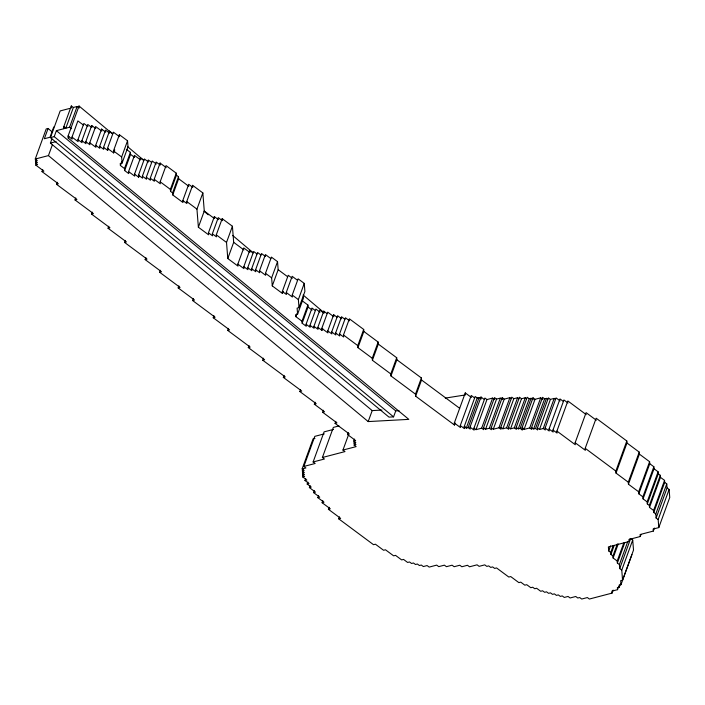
<?xml version="1.0" encoding="UTF-8"?>
<svg xmlns="http://www.w3.org/2000/svg" width="705" height="705" viewBox="0 0 705 705"><rect width="100%" height="100%" fill="white"/><g stroke="black" fill="none" stroke-linecap="round" stroke-linejoin="round"><path stroke-width="1.06" d="M36.14 159.039L35.409 161.048L37.294 160.555L35.25 159.039L46.204 128.944L48.09 128.451L52.285 132.02M36.457 163.066L35.726 165.067L37.612 164.573L35.567 163.058L36.299 161.057M48.09 128.451L44.344 138.735L50.002 137.255L53.739 126.971M399.039 410.715L395.743 410.9L393.566 416.867L388.993 417.113L50.452 137.625L60.172 110.932L69.592 108.464M381.969 410.063L372.196 410.601L50.399 143.089L51.879 139.026M50.452 137.625L54.223 136.638L56.391 130.663L63.935 128.698L64.648 126.724M57.211 182.269L56.479 184.269L58.365 183.776L42.018 171.632L42.749 169.632M35.25 159.039L48.442 155.594L52.443 144.604M63.935 128.698L63.776 126.688L71.32 105.961L73.364 107.477L77.127 106.49L78.493 107.504M63.776 126.688L65.821 128.204L73.364 107.477M65.821 128.204L69.583 127.217L77.127 106.49M48.442 155.594L368.195 421.581L408.821 419.369L68.218 138.109L68.059 136.091L79.013 106.006L112.5 133.879M68.218 138.109L68.905 136.232M68.059 136.091L72.148 139.132L71.989 137.123L77.885 120.925L83.331 124.97M71.989 137.123L78.123 141.679L77.964 139.66L83.86 123.472L87.94 126.503M77.964 139.66L82.053 142.701L81.895 140.692L87.781 124.494L91.192 127.023M81.895 140.692L85.975 143.723L85.816 141.714L91.712 125.516L95.801 128.557M85.816 141.714L89.905 144.754L89.746 142.736L95.642 126.547L101.088 130.592M92.276 212.099L91.544 214.1L93.43 213.606L75.03 199.947L75.761 197.938M89.746 142.736L95.88 147.292L95.721 145.283L101.617 129.085L105.697 132.126M95.721 145.283L99.81 148.323L99.652 146.305L105.538 130.117L108.949 132.646M99.652 146.305L103.732 149.345L103.573 147.336L109.469 131.139L112.879 133.668M103.573 147.336L107.662 150.368L107.504 148.358L113.399 132.161L118.845 136.215M107.662 150.368L108.403 148.35M107.504 148.358L113.637 152.915L113.479 150.905L119.374 134.708L127.543 140.78L128.019 146.816L122.132 163.005L120.247 163.498L120.405 165.508L124.494 168.548L124.653 170.557L128.733 173.597L128.574 171.579L134.47 155.391L139.925 159.436M113.637 152.915L114.739 149.874M122.132 163.005L121.648 156.977L127.543 140.78M120.405 165.508L121.877 161.463M124.494 168.548L130.381 152.35L126.301 149.319M124.653 170.557L130.54 154.36L130.381 152.35M125.287 240.405L124.556 242.414L126.442 241.921L108.05 228.253L108.781 226.252M128.574 171.579L134.708 176.135L134.549 174.126L140.445 157.929L143.846 160.458M134.549 174.126L138.638 177.166L138.48 175.148L144.375 158.96L148.455 161.991M138.638 177.166L139.37 175.14M138.48 175.148L142.569 178.189L142.41 176.179L148.297 159.982L151.707 162.511M142.41 176.179L146.49 179.211L146.332 177.202L152.227 161.004L156.316 164.045M146.332 177.202L150.421 180.242L150.262 178.224L156.157 162.035L159.559 164.565M150.262 178.224L154.351 181.264L154.192 179.255L160.088 163.058L166.213 167.614M154.192 179.255L160.326 183.811L160.167 181.793L166.054 165.604L176.276 173.192L176.435 175.201L170.54 191.399L172.584 192.914L172.743 194.924L182.965 202.52L182.806 200.511L188.693 184.313L192.782 187.345L192.624 185.336L202.846 192.923L204.274 211.024L198.378 227.221L208.601 234.809L208.442 232.8L214.338 216.602L218.418 219.643M170.54 191.399L170.381 189.389L176.276 173.192M160.352 270.235L159.621 272.245L161.507 271.751L145.151 259.607L145.882 257.598M172.584 192.914L178.48 176.717L176.435 175.201M172.743 194.924L178.638 178.735L178.48 176.717M182.806 200.511L186.887 203.542L186.728 201.533L192.624 185.336M198.378 227.221L196.951 209.121L202.846 192.923M193.364 298.541L192.632 300.55L194.518 300.057L178.171 287.913L178.903 285.904M208.442 232.8L212.531 235.831L212.364 233.822L218.259 217.625L221.67 220.163M212.364 233.822L216.453 236.862L216.294 234.853L222.19 218.656L232.412 226.243L233.681 242.335L227.786 258.524L238.008 266.12L237.849 264.102L243.736 247.913L249.191 251.958M227.786 258.524L226.517 242.441L232.412 226.243M228.429 328.371L227.697 330.381L229.583 329.887L213.227 317.743L213.959 315.734M237.849 264.102L243.974 268.658L243.815 266.649L249.711 250.451L253.121 252.98M243.815 266.649L247.904 269.689L247.746 267.671L253.641 251.482L257.043 254.012M247.746 267.671L251.835 270.711L251.676 268.702L257.572 252.505L260.973 255.034M251.676 268.702L255.765 271.733L255.607 269.724L261.493 253.527L265.582 256.567M255.607 269.724L259.687 272.764L259.528 270.746L265.424 254.558L270.879 258.603M259.528 270.746L265.662 275.302L265.503 273.293L271.399 257.096L277.532 261.652L278.167 269.698L272.271 285.895L282.485 293.483L283.225 291.456M272.271 285.895L271.637 277.849L277.532 261.652M263.485 358.202L262.754 360.211L264.639 359.717L248.292 347.574L249.024 345.565M282.485 293.483L282.326 291.473L288.222 275.276L292.311 278.308M282.326 291.473L286.415 294.505L286.256 292.496L292.152 276.298L297.598 280.352M286.256 292.496L292.39 297.052L292.231 295.043L298.127 278.845L304.252 283.401L304.895 291.438L298.999 307.636L297.113 308.129L297.589 314.166L295.703 314.65L295.862 316.668L301.996 321.216L302.154 323.234L306.243 326.265L306.085 324.256L311.98 308.059L315.382 310.588M298.999 307.636L298.365 299.59L304.252 283.401M295.862 316.668L296.972 313.628M297.589 314.166L303.485 297.968L303.326 295.959M301.996 321.216L307.891 305.027L301.758 300.471M302.154 323.234L308.05 307.036L307.891 305.027M300.594 389.548L299.863 391.557L301.749 391.063L283.348 377.395L284.08 375.395M306.085 324.256L310.174 327.287L310.006 325.278L315.902 309.09L319.991 312.121M310.006 325.278L314.095 328.318L313.937 326.309L319.832 310.112L323.243 312.641M313.937 326.309L318.025 329.341L317.867 327.332L323.762 311.134L327.164 313.663M317.867 327.332L321.956 330.363L321.797 328.354L327.693 312.165L333.817 316.712L333.659 314.703L337.069 317.232M321.956 330.363L322.687 328.345M321.797 328.354L327.931 332.91L327.763 330.901L333.659 314.703M327.763 330.901L331.852 333.932L331.694 331.923L337.589 315.734L341.678 318.766M331.694 331.923L335.783 334.963L335.624 332.954L341.52 316.757L344.921 319.286M335.624 332.954L339.713 335.985L339.554 333.976L345.45 317.779L349.53 320.819M323.392 410.266L322.661 412.275L324.547 411.782L314.324 404.194L315.056 402.185M339.554 333.976L343.643 337.016L343.485 334.998L349.372 318.81L363.683 329.429L363.842 331.447L357.946 347.635L372.249 358.263L372.407 360.273L390.808 373.941L390.967 375.95L415.483 394.165L415.642 396.175L454.478 425.018L455.21 423M303.018 468.957L302.295 470.958L304.172 470.464L302.128 468.948L313.082 438.854L314.968 438.36M302.128 468.948L305.899 467.961L303.855 466.446L314.809 436.351L324.238 433.892M303.335 472.976L302.612 474.985L304.489 474.491L302.454 472.967L303.176 470.966M305.697 478.51L304.974 480.519L306.851 480.026L302.771 476.994L303.502 474.985M303.855 466.446L315.17 463.485L313.126 461.969L324.08 431.874L333.5 429.415M310.103 485.569L309.372 487.578L311.257 487.084L307.177 484.053L307.9 482.044M357.946 347.635L357.787 345.626L363.683 329.429M313.126 461.969L324.432 459.017L322.388 457.501L333.342 427.406L338.99 425.926M348.235 432.509L347.503 434.509L349.389 434.024L335.078 423.397L335.809 421.387M318.598 495.668L317.867 497.668L319.753 497.175L313.619 492.628L314.351 490.618M372.249 358.263L378.144 342.066L363.842 331.447M372.407 360.273L378.303 344.084L378.144 342.066M329.138 507.274L328.407 509.283L330.293 508.79L322.114 502.718L322.846 500.709M322.388 457.501L345.001 451.588L342.956 450.063L348.437 435.02M354.677 441.083L353.954 443.092L355.831 442.599L353.795 441.074L354.518 439.074M342.956 450.063L356.148 446.618L354.113 445.102L354.835 443.092M368.195 421.581L372.196 410.601M390.808 373.941L396.695 357.743L378.303 344.084M613.139 590.103L612.037 593.116L589.371 599.038L587.38 597.558L581.731 599.038L579.686 597.523L577.8 598.016L575.756 596.492L570.098 597.972L568.063 596.456L564.291 597.443L562.246 595.919L560.36 596.412L558.316 594.897L556.43 595.39L554.386 593.874L552.509 594.359L550.464 592.843L548.578 593.337L546.534 591.821L544.648 592.315L542.603 590.79L540.717 591.284L536.628 588.252L534.751 588.745L532.707 587.221L530.821 587.714L526.732 584.683L524.846 585.176L520.757 582.136L518.871 582.63L510.702 576.558L508.816 577.051L496.549 567.939L494.672 568.433L492.628 566.917L490.742 567.41L488.697 565.895L486.811 566.388L484.767 564.864L479.118 566.344L477.074 564.828L469.53 566.794L467.486 565.278L461.837 566.758L459.792 565.243L454.135 566.714L452.09 565.198L446.441 566.679L444.397 565.163L438.739 566.635L436.695 565.119L429.16 567.093L427.115 565.569L423.344 566.556L421.299 565.04L419.413 565.533L417.369 564.018L415.492 564.502L413.447 562.987L411.561 563.48L409.517 561.964L407.631 562.458L403.542 559.417L401.656 559.911L395.531 555.355L393.646 555.848L385.468 549.777L383.582 550.27L375.412 544.198L373.527 544.692L338.779 518.88L339.51 516.88M390.967 375.95L396.853 359.753L396.695 357.743M415.483 394.165L421.379 377.968L396.853 359.753M415.642 396.175L421.537 379.986L421.379 377.968M454.478 425.018L454.32 423.009L465.274 392.914L471.398 397.47M454.32 423.009L460.444 427.565L460.286 425.556L471.24 395.461L474.65 397.99M460.286 425.556L464.375 428.587L464.216 426.578L475.17 396.483L477.214 397.999L479.1 397.514L480.458 398.519M464.375 428.587L465.106 426.587M464.216 426.578L466.261 428.094L477.214 397.999M466.261 428.094L468.146 427.6L479.1 397.514M468.146 427.6L470.191 429.125L470.032 427.107L480.986 397.021L484.388 399.55M470.032 427.107L474.121 430.147L473.963 428.138L484.908 398.043L486.952 399.559L492.61 398.087L494.654 399.603M473.963 428.138L475.998 429.653L486.952 399.559M475.998 429.653L481.656 428.173L492.61 398.087M481.656 428.173L483.7 429.697L483.542 427.679L494.496 397.594L496.54 399.109L500.303 398.122L501.669 399.136M483.542 427.679L485.586 429.204L496.54 399.109M485.586 429.204L489.358 428.217L500.303 398.122M489.358 428.217L491.394 429.733L491.235 427.724L502.189 397.629L504.234 399.145L509.891 397.673L511.248 398.686M491.235 427.724L493.28 429.239L504.234 399.145M493.28 429.239L498.937 427.768L509.891 397.673M498.937 427.768L500.982 429.283L500.823 427.274L511.777 397.179L513.822 398.695L517.585 397.708L518.951 398.722M500.823 427.274L502.868 428.79L513.822 398.695M502.868 428.79L506.631 427.803L517.585 397.708M506.631 427.803L508.675 429.319L508.516 427.309L519.47 397.215L521.515 398.739L525.287 397.752L526.644 398.766M508.516 427.309L510.561 428.825L521.515 398.739M510.561 428.825L514.333 427.847L525.287 397.752M514.333 427.847L516.377 429.363L516.219 427.353L527.173 397.259L529.217 398.774L531.094 398.281L532.46 399.294M516.219 427.353L518.263 428.869L529.217 398.774M518.263 428.869L520.149 428.376L531.094 398.281M520.149 428.376L522.185 429.891L522.026 427.882L532.98 397.787L535.024 399.312L540.682 397.832L542.727 399.347M522.185 429.891L522.916 427.891M522.026 427.882L524.071 429.398L535.024 399.312M524.071 429.398L529.728 427.926L540.682 397.832M529.728 427.926L531.773 429.442L531.614 427.433L542.568 397.338L544.612 398.854L546.49 398.36L547.855 399.374M531.614 427.433L533.659 428.948L544.612 398.854M533.659 428.948L535.544 428.455L546.49 398.36M535.544 428.455L537.58 429.971L537.422 427.961L548.375 397.867L550.42 399.391L554.192 398.404L555.558 399.418M537.422 427.961L539.466 429.486L550.42 399.391M539.466 429.486L543.238 428.499L554.192 398.404M543.238 428.499L545.282 430.015L545.124 428.005L556.078 397.911L560.167 400.951M545.124 428.005L549.213 431.037L549.054 429.028L560.008 398.933L563.41 401.462M549.054 429.028L553.143 432.068L552.976 430.059L563.929 399.964L568.018 402.996M552.976 430.059L557.065 433.09L556.906 431.081L567.86 400.986L586.252 414.646M556.906 431.081L575.298 444.74L575.139 442.731L586.093 412.637L596.315 420.233M575.139 442.731L585.361 450.319L585.203 448.31L596.157 418.215L626.807 440.986L626.965 443.004L616.02 473.09L628.278 482.202L628.437 484.212L638.659 491.799L638.818 493.817L642.898 496.849L643.057 498.858L647.146 501.898L647.305 503.908L649.349 505.423L649.508 507.433L653.597 510.473L653.755 512.482L655.8 513.998L656.117 518.025L658.162 519.541L658.796 527.587L653.147 529.058L653.306 531.077L640.105 534.522L640.272 536.531L628.957 539.484L629.116 541.502L608.389 546.921L608.706 550.94L610.75 552.456L610.909 554.465L612.953 555.989L613.112 557.999L617.201 561.03L617.36 563.048L619.404 564.564L619.721 568.582L621.766 570.098L622.559 580.153L620.673 580.647L620.99 584.665L619.105 585.159L619.263 587.177L617.377 587.662L617.536 589.68L611.887 591.151L612.037 593.116M616.02 473.09L615.853 471.081L626.807 440.986M628.278 482.202L639.232 452.108L626.965 443.004M628.437 484.212L639.391 454.117L639.232 452.108M608.706 550.94L610.53 545.926M610.75 552.456L613.306 545.432M610.909 554.465L614.196 545.441M612.953 555.989L617.333 543.952M613.112 557.999L618.223 543.952M638.659 491.799L649.605 461.713L639.391 454.117M638.818 493.817L649.763 463.723L649.605 461.713M617.201 561.03L623.766 542.973M617.36 563.048L624.656 542.982M642.898 496.849L653.852 466.754L649.763 463.723M643.057 498.858L654.011 468.763L653.852 466.754M619.404 564.564L627.794 541.493M629.116 541.502L630.217 538.488M619.721 568.582L630.667 538.488L632.711 540.012L633.513 550.059L622.559 580.153M621.766 570.098L632.711 540.012M647.146 501.898L658.1 471.804L654.011 468.763M647.305 503.908L658.259 473.813L658.1 471.804M617.536 589.68L618.637 586.666M619.263 587.177L620.356 584.163M649.349 505.423L660.303 475.329L658.259 473.813M620.99 584.665L631.944 554.579M649.508 507.433L660.462 477.347L660.303 475.329M640.272 536.531L640.995 534.522M653.597 510.473L664.551 480.378L660.462 477.347M653.755 512.482L664.709 482.387L664.551 480.378M655.8 513.998L666.754 483.912L664.709 482.387M656.117 518.025L667.071 487.93L666.754 483.912M653.306 531.077L654.399 528.063M658.162 519.541L669.115 489.446L667.071 487.93M658.796 527.587L669.75 497.492L669.115 489.446M50.399 143.089L56.047 141.608M35.567 163.058L37.453 162.564L35.409 161.048M42.018 171.632L43.904 171.139L35.726 165.067M75.03 199.947L76.915 199.453L56.479 184.269M108.05 228.253L109.936 227.768L91.544 214.1M145.151 259.607L147.037 259.114L124.556 242.414M178.171 287.913L180.057 287.42L159.621 272.245M213.227 317.743L215.113 317.25L192.632 300.55M248.292 347.574L250.178 347.08L227.697 330.381M283.348 377.395L285.234 376.911L262.754 360.211M314.324 404.194L316.21 403.701L299.863 391.557M335.078 423.397L336.964 422.903L322.661 412.275M353.795 441.074L355.673 440.59L347.503 434.509M354.113 445.102L355.99 444.608L353.954 443.092M302.454 472.967L304.331 472.473L302.295 470.958M302.771 476.994L304.657 476.501L302.612 474.985M307.177 484.053L309.054 483.56L304.974 480.519M313.619 492.628L315.505 492.134L309.372 487.578M322.114 502.718L324 502.224L317.867 497.668M338.779 518.88L340.665 518.395L328.407 509.283M445.26 398.105L465.432 394.923L465.274 392.914M585.203 448.31L615.853 471.081M178.638 178.735L188.852 186.323M130.54 154.36L134.629 157.4M204.274 211.024L213.809 218.109M160.167 181.793L170.381 189.389M186.728 201.533L196.951 209.121M278.167 269.698L287.702 276.783M113.479 150.905L121.648 156.977M421.537 379.986L459.686 408.318M233.681 242.335L243.904 249.923M216.294 234.853L226.517 242.441M69.583 127.217L71.628 128.733M265.503 273.293L271.637 277.849M292.231 295.043L298.365 299.59M308.05 307.036L312.139 310.068M343.485 334.998L357.787 345.626M56.391 130.663L395.743 410.9M54.223 136.638L393.566 416.867M127.614 146.658L143.573 160.15M204.036 211.253L208.239 214.805M232.588 235.391L252.751 252.425M303.132 295.016L324.133 312.764M532.98 397.787L533.139 399.805M502.189 397.629L502.348 399.638M480.986 397.021L481.145 399.03M323.762 311.134L323.921 313.143M249.711 250.451L249.87 252.46M222.19 218.656L222.348 220.665M214.338 216.602L214.496 218.612M160.088 163.058L160.246 165.067M140.445 157.929L140.603 159.938M119.374 134.708L119.533 136.717M109.469 131.139L109.627 133.148M101.617 129.085L101.776 131.095M91.712 125.516L91.87 127.534M79.013 106.006L79.171 108.015M71.32 105.961L71.478 107.971"/></g></svg>
